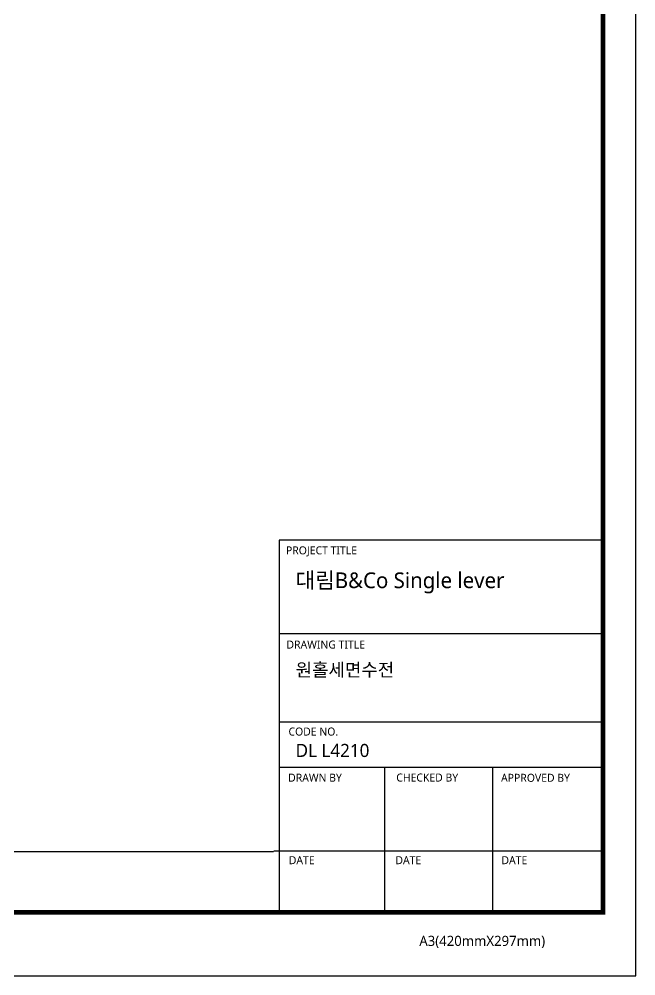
# Model space of a CAD drawing. Extents: x 0 to 1647, y 4681 to 5260.
# Drawn here: x 549.6 to 789.9, y 4681.2 to 5053.8 of the extents above; entities that cross this region are included whole.
import ezdxf

# ---------------------------------------------------------------- set-up
doc = ezdxf.new("R2010")
doc.units = 0
doc.header["$LTSCALE"] = 30
doc.header["$MEASUREMENT"] = 0
doc.layers.get('0').update_dxf_attribs({"linetype": 'CONTINUOUS'})
doc.styles.add('Daelim Dimension', font='NanumGothic.ttf')

msp = doc.modelspace()

# ---------------------------------------------------------------- linework, layer by layer
at = {"color": 5, "ltscale": 40}
for p, q in [((777.1, 4850.83), (650.86, 4850.83)), ((777.1, 4814.34), (650.86, 4814.34)), ((777.1, 4814.34), (650.86, 4814.34)), ((777.1, 4780.02), (650.86, 4780.02)), ((777.1, 4780.02), (650.86, 4780.02)), ((777.1, 4762.32), (650.86, 4762.32)), ((777.1, 4762.32), (650.86, 4762.32)), ((691.87, 4762.32), (691.87, 4705.96)), ((733.95, 4762.32), (733.95, 4705.96)), ((777.1, 4729.76), (648.87, 4729.76)), ((777.1, 4729.76), (651.85, 4729.76)), ((777.1, 4705.96), (668.91, 4705.96))]:
    msp.add_line(p, q, dxfattribs=at)
at = {"color": 5, "ltscale": 0.5}
msp.add_line((650.86, 4850.83), (650.86, 4705.2), dxfattribs=at)
at = {"color": 5}
msp.add_line((12.7, 4729.67), (648.72, 4729.67), dxfattribs=at)
at = {"ltscale": 0.5}
msp.add_lwpolyline([(0, 4681.18), (789.88, 4681.18), (789.88, 5259.94), (0, 5259.94)], close=True, dxfattribs=at)
at = {"color": 5, "linetype": 'ByBlock', "lineweight": 200, "const_width": 1.82}
msp.add_lwpolyline([(12.7, 4705.96), (777.1, 4705.96), (777.1, 5246.5), (12.7, 5246.5)], close=True, dxfattribs=at)

# ---------------------------------------------------------------- texts
at = {"color": 5, "ltscale": 40, "style": 'Daelim Dimension'}
for s, height, p in [('PROJECT TITLE', 3.1171, (653.54, 4845.34)), ('DRAWING TITLE', 3.1171, (653.73, 4808.65)), ('CODE NO.', 3.117, (654.52, 4774.77)), ('DRAWN BY', 3.117, (654.39, 4756.81)), ('CHECKED BY', 3.117, (696.51, 4756.86)), ('APPROVED BY', 3.1171, (737.35, 4756.76)), ('DATE', 3.117, (654.64, 4724.68)), ('DATE', 3.117, (696.18, 4724.68)), ('DATE', 3.117, (737.5, 4724.68)), ('A3(420mmX297mm)', 3.9341, (705.5, 4692.84))]:
    msp.add_text(s, height=height, dxfattribs=at).set_placement(p)
at = {"attachment_point": 1, "style": 'Daelim Dimension'}
for s, insert, char_height, width in [('대림B&Co Single lever', (657.24, 4838.3), 6.1103, 98.2071), ('원홀세면수전 ', (657.3, 4802.93), 5.101, 85.8447), ('DL L4210', (657.3, 4771.52), 5.101, 85.8447)]:
    msp.add_mtext(s, dxfattribs=dict(at, insert=insert, char_height=char_height, width=width))

doc.saveas('drawing.dxf')
